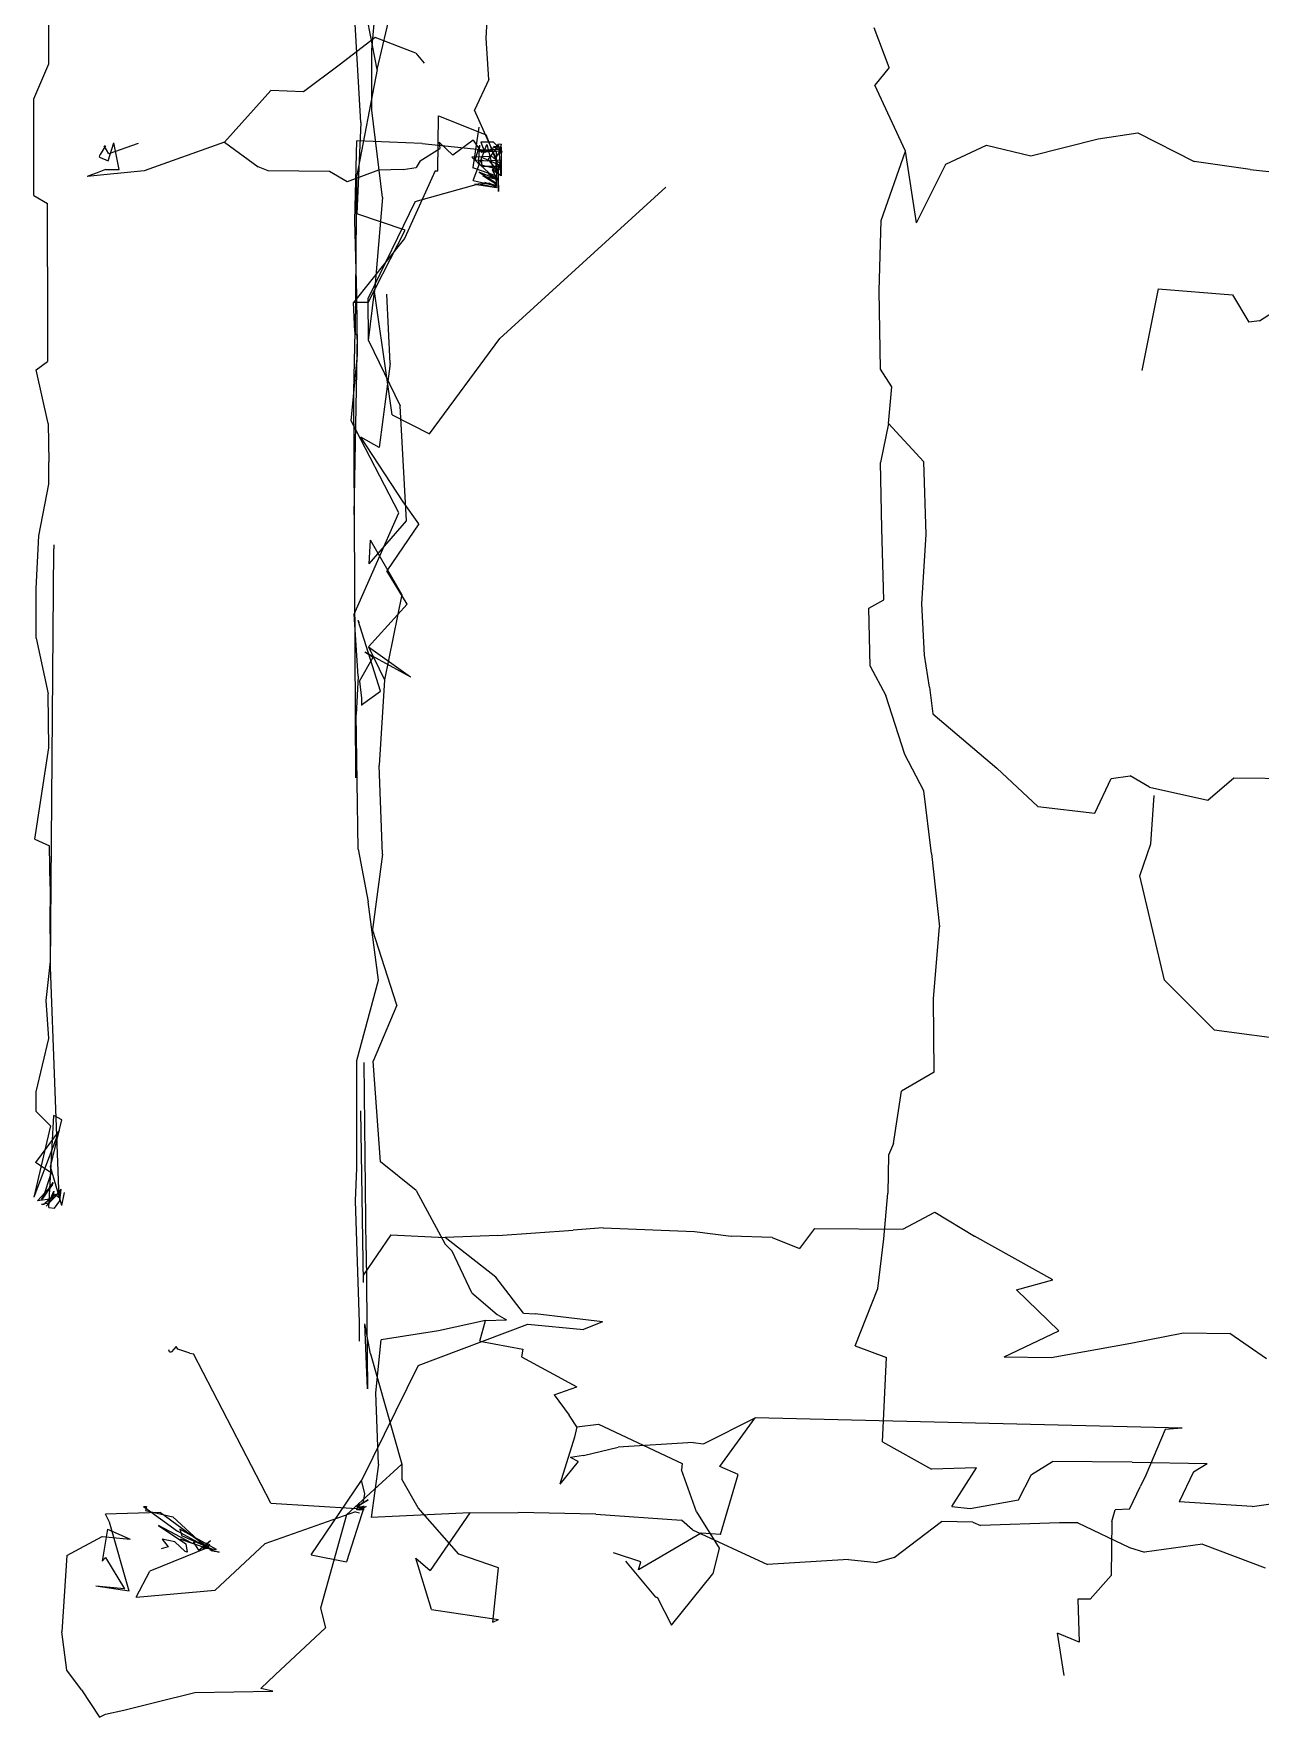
# Model space of a CAD drawing. Extents: x -23.69 to -18.89, y 7.29 to 15.59.
# Drawn here: x -23.682 to -21.803, y 7.285 to 9.864 of the extents above; entities that cross this region are included whole.
import ezdxf

# ---------------------------------------------------------------- set-up
doc = ezdxf.new("R2010")
doc.units = 0

msp = doc.modelspace()

# ---------------------------------------------------------------- linework, layer by layer
at = {"layer": 'SKELETON'}
for p, q in [((-23.156, 9.809, 0.58), (-23.194, 10.005, 0.581)), ((-22.989, 9.857, 2.343), (-22.983, 9.959, 2.34)), ((-23.164, 9.839, -1.073), (-23.153999, 9.954, -1.075)), ((-23.659, 9.818, 2.97), (-23.659, 9.906, 2.955)), ((-23.181, 9.728, 1.766), (-23.190001, 9.888, 1.706)), ((-23.156, 9.809, 0.58), (-23.134001, 9.902, 0.464)), ((-23.159, 9.858, 4.159), (-23.214001, 9.816, 4.294)), ((-23.097, 9.834, 4.01), (-23.159, 9.858, 4.159)), ((-22.985001, 9.794, 2.344), (-22.989, 9.857, 2.343)), ((-22.372, 9.812, 2.818), (-22.395, 9.873, 2.83)), ((-23.164, 9.747, -1.055), (-23.164, 9.839, -1.073)), ((-23.097, 9.834, 4.01), (-23.084, 9.819, 3.985)), ((-23.681999, 9.764, 2.981), (-23.659, 9.818, 2.97)), ((-23.214001, 9.816, 4.294), (-23.268999, 9.775, 4.429)), ((-23.156, 9.809, 0.58), (-23.187, 9.647, 0.579)), ((-22.372, 9.812, 2.818), (-22.393999, 9.785, 2.83)), ((-23.319, 9.777, 4.556), (-23.389999, 9.698, 4.651)), ((-23.268999, 9.775, 4.429), (-23.319, 9.777, 4.556)), ((-22.985001, 9.794, 2.344), (-23.007, 9.747, 2.357)), ((-22.347, 9.684, 2.821), (-22.393999, 9.785, 2.83)), ((-23.681999, 9.616, 2.98), (-23.681999, 9.764, 2.981)), ((-23.181, 9.728, 1.766), (-23.187, 9.588, 1.63)), ((-23.148001, 9.613, -1.068), (-23.164, 9.747, -1.055)), ((-23.063, 9.654, 1.169), (-23.062, 9.738, 1.17)), ((-23.062, 9.738, 1.17), (-22.989, 9.709, 1.15)), ((-22.974001, 9.674, 2.461), (-23.007, 9.747, 2.357)), ((-23.389999, 9.698, 4.651), (-23.513, 9.654, 4.774)), ((-23.389999, 9.698, 4.651), (-23.337999, 9.66, 4.626)), ((-23.190001, 9.578, 3.823), (-23.187, 9.7, 3.679)), ((-23.087, 9.696, 3.63), (-23.187, 9.7, 3.679)), ((-23.061001, 9.698, 3.987), (-23.040001, 9.678, 3.975)), ((-23.061001, 9.698, 3.987), (-23.059999, 9.688, 4.042)), ((-23.009001, 9.701, 3.815), (-23.040001, 9.678, 3.975)), ((-23.009001, 9.659, 0.808), (-23, 9.721, 0.847)), ((-23.009001, 9.701, 3.815), (-22.996, 9.682, 3.696)), ((-22.978001, 9.698, 3.306), (-22.997, 9.698, 3.327)), ((-22.997, 9.698, 3.327), (-22.990999, 9.682, 3.377)), ((-22.971001, 9.663, 1.126), (-22.989, 9.709, 1.15)), ((-22.978001, 9.698, 3.306), (-22.968, 9.688, 3.331)), ((-22.155001, 9.677, 2.954), (-22.052, 9.703, 3.058)), ((-22.052, 9.703, 3.058), (-21.990999, 9.712, 3.081)), ((-21.990999, 9.712, 3.081), (-21.905001, 9.668, 3.096)), ((-23.580999, 9.675, 4.4), (-23.58, 9.679, 4.369)), ((-23.580999, 9.675, 4.4), (-23.568001, 9.669, 4.415)), ((-23.572001, 9.692, 4.326), (-23.58, 9.679, 4.369)), ((-23.566999, 9.68, 4.278), (-23.573999, 9.692, 4.31)), ((-23.573999, 9.692, 4.31), (-23.572001, 9.692, 4.326)), ((-23.568001, 9.669, 4.415), (-23.559, 9.697, 4.547)), ((-23.521999, 9.696, 3.995), (-23.566999, 9.68, 4.278)), ((-23.551001, 9.656, 4.627), (-23.559, 9.697, 4.547)), ((-23.09, 9.669, 4.132), (-23.059999, 9.688, 4.042)), ((-23.087, 9.696, 3.63), (-22.973, 9.684, 3.559)), ((-22.982, 9.676, 2.198), (-23.011, 9.675, 2.304)), ((-22.972, 9.639, 2.382), (-23.011, 9.675, 2.304)), ((-23.009001, 9.639, -0.238), (-22.988001, 9.694, -0.339)), ((-23.006001, 9.671, 1.873), (-22.999001, 9.693, 1.771)), ((-22.992001, 9.686, 2.72), (-23.003, 9.684, 2.625)), ((-22.986, 9.684, 2.569), (-23.003, 9.684, 2.625)), ((-23.000999, 9.664, 1.647), (-22.999001, 9.693, 1.771)), ((-22.973, 9.684, 3.559), (-22.996, 9.682, 3.696)), ((-22.995001, 9.661, 1.314), (-22.996, 9.675, 1.445)), ((-22.996, 9.675, 1.445), (-22.969, 9.663, 1.551)), ((-22.992001, 9.686, 2.72), (-22.969, 9.687, 2.727)), ((-22.969999, 9.693, 3.437), (-22.990999, 9.682, 3.377)), ((-22.988001, 9.694, -0.339), (-22.973, 9.636, -0.389)), ((-22.969999, 9.693, 3.437), (-22.986, 9.672, 3.449)), ((-22.98, 9.683, 2.509), (-22.986, 9.684, 2.569)), ((-22.973, 9.656, 3.506), (-22.986, 9.672, 3.449)), ((-22.979, 9.675, 2.099), (-22.982, 9.676, 2.198)), ((-22.98, 9.683, 2.509), (-22.966999, 9.685, 2.497)), ((-22.979, 9.675, 2.099), (-22.968, 9.665, 2.011)), ((-22.966, 9.69, 2.917), (-22.978001, 9.691, 2.97)), ((-22.978001, 9.691, 2.97), (-22.965, 9.684, 3.006)), ((-22.974001, 9.674, 2.461), (-22.966999, 9.685, 2.497)), ((-22.972, 9.639, 2.382), (-22.974001, 9.674, 2.461)), ((-22.973, 9.656, 3.506), (-22.973, 9.684, 3.559)), ((-22.966, 9.695, 3.221), (-22.971001, 9.694, 3.122)), ((-22.966, 9.68, 3.091), (-22.971001, 9.694, 3.122)), ((-22.966, 9.695, 3.221), (-22.969, 9.68, 3.288)), ((-22.968, 9.688, 3.331), (-22.969, 9.68, 3.323)), ((-22.966, 9.646, 2.78), (-22.969, 9.687, 2.727)), ((-22.969, 9.68, 3.288), (-22.969, 9.68, 3.323)), ((-22.966, 9.69, 2.917), (-22.966, 9.646, 2.859)), ((-22.965, 9.684, 3.006), (-22.966, 9.68, 3.091)), ((-22.384001, 9.578, 2.824), (-22.347, 9.684, 2.821)), ((-22.33, 9.574, 2.834), (-22.347, 9.684, 2.821)), ((-22.285, 9.664, 2.888), (-22.223, 9.693, 2.89)), ((-22.223, 9.693, 2.89), (-22.155001, 9.677, 2.954)), ((-23.513, 9.654, 4.774), (-23.6, 9.645, 4.881)), ((-23.582001, 9.652, 4.757), (-23.6, 9.645, 4.881)), ((-23.572001, 9.656, 4.682), (-23.582001, 9.652, 4.757)), ((-23.572001, 9.656, 4.682), (-23.551001, 9.656, 4.627)), ((-23.323, 9.654, 4.575), (-23.337999, 9.66, 4.626)), ((-23.229, 9.653, 4.458), (-23.323, 9.654, 4.575)), ((-23.202, 9.637, 4.405), (-23.229, 9.653, 4.458)), ((-23.153999, 9.655, 4.295), (-23.202, 9.637, 4.405)), ((-23.188999, 9.404, 0.676), (-23.187, 9.647, 0.579)), ((-23.115999, 9.656, 4.205), (-23.153999, 9.655, 4.295)), ((-23.115999, 9.656, 4.205), (-23.096001, 9.659, 4.151)), ((-23.066999, 9.654, 1.129), (-23.114, 9.55, 1.141)), ((-23.09, 9.669, 4.132), (-23.096001, 9.659, 4.151)), ((-23.066999, 9.654, 1.129), (-23.063, 9.654, 1.169)), ((-23.01, 9.659, 0.735), (-23.009001, 9.659, 0.808)), ((-23.01, 9.659, 0.735), (-22.973, 9.646, 0.743)), ((-23.006001, 9.671, 1.873), (-22.987, 9.669, 1.881)), ((-23.000999, 9.664, 1.647), (-22.968, 9.656, 1.663)), ((-22.973, 9.641, -0.097), (-23, 9.652, -0.035)), ((-23, 9.652, -0.035), (-22.973, 9.635, 0.01)), ((-22.995001, 9.661, 1.314), (-22.969999, 9.661, 1.324)), ((-22.973, 9.633, 0.104), (-22.993999, 9.646, 0.12)), ((-22.993999, 9.646, 0.12), (-22.973, 9.641, 0.2)), ((-22.987, 9.669, 1.881), (-22.968, 9.671, 1.902)), ((-22.986, 9.65, 0.357), (-22.969999, 9.639, 0.321)), ((-22.986, 9.65, 0.357), (-22.973, 9.642, 0.459)), ((-22.985001, 9.651, 0.268), (-22.973, 9.641, 0.2)), ((-22.985001, 9.651, 0.268), (-22.969999, 9.639, 0.321)), ((-22.98, 9.656, 0.562), (-22.973, 9.657, 0.636)), ((-22.98, 9.656, 0.562), (-22.973, 9.642, 0.459)), ((-22.966, 9.646, 2.78), (-22.976, 9.655, 2.823)), ((-22.976, 9.655, 2.823), (-22.975, 9.652, 2.843)), ((-22.966, 9.646, 2.859), (-22.975, 9.652, 2.843)), ((-22.973, 9.657, 0.636), (-22.973, 9.646, 0.743)), ((-22.971001, 9.663, 1.126), (-22.969999, 9.622, 1.222)), ((-22.969999, 9.622, 1.222), (-22.969999, 9.661, 1.324)), ((-22.969, 9.663, 1.551), (-22.968, 9.656, 1.663)), ((-22.968, 9.671, 1.902), (-22.968, 9.665, 2.011)), ((-22.33, 9.574, 2.834), (-22.285, 9.664, 2.888)), ((-21.819, 9.656, 3.125), (-21.905001, 9.668, 3.096)), ((-21.819, 9.656, 3.125), (-21.698, 9.643, 3.172)), ((-23.098, 9.607, -0.959), (-23.000999, 9.634, -0.871)), ((-23.009001, 9.639, -0.238), (-22.973, 9.631, -0.216)), ((-22.983999, 9.635, -0.615), (-23.007, 9.633, -0.748)), ((-22.973, 9.628, -0.796), (-23.007, 9.633, -0.748)), ((-22.973, 9.628, -0.796), (-23.000999, 9.634, -0.871)), ((-22.972, 9.629, -0.569), (-22.990999, 9.636, -0.498)), ((-22.990999, 9.636, -0.498), (-22.973, 9.632, -0.477)), ((-22.983999, 9.635, -0.615), (-22.972, 9.629, -0.569)), ((-22.973, 9.641, -0.097), (-22.973, 9.631, -0.216)), ((-22.973, 9.632, -0.477), (-22.973, 9.636, -0.389)), ((-22.973, 9.633, 0.104), (-22.973, 9.635, 0.01)), ((-22.714001, 9.629, -1.084), (-22.968, 9.397, -1.082)), ((-23.681999, 9.616, 2.98), (-23.660999, 9.604, 2.955)), ((-23.660999, 9.507, 2.965), (-23.660999, 9.604, 2.955)), ((-23.098, 9.607, -0.959), (-23.17, 9.459, -0.994)), ((-23.148001, 9.613, -1.068), (-23.16, 9.469, -1.074)), ((-23.187, 9.464, 3.826), (-23.190001, 9.578, 3.823)), ((-23.113001, 9.563, 1.459), (-23.187, 9.588, 1.63)), ((-22.386999, 9.47, 2.827), (-22.384001, 9.578, 2.824)), ((-23.114, 9.55, 1.141), (-23.191999, 9.452, 1.276)), ((-23.17, 9.452, 1.45), (-23.113001, 9.563, 1.459)), ((-23.660999, 9.507, 2.965), (-23.660999, 9.481, 2.956)), ((-23.660999, 9.481, 2.956), (-23.660999, 9.362, 2.955)), ((-23.169001, 9.394, -1.002), (-23.16, 9.469, -1.074)), ((-23.139999, 9.33, -1.074), (-23.16, 9.469, -1.074)), ((-23.136, 9.359, -0.602), (-23.141001, 9.465, -0.549)), ((-22.385, 9.35, 2.825), (-22.386999, 9.47, 2.827)), ((-21.959999, 9.473, -0.813), (-21.985001, 9.348, -0.76)), ((-21.959999, 9.473, -0.813), (-21.846001, 9.464, -0.999)), ((-23.17, 9.452, 1.45), (-23.191999, 9.452, 1.276)), ((-23.190001, 9.408, 1.217), (-23.191999, 9.452, 1.276)), ((-23.186001, 9.372, 3.834), (-23.187, 9.464, 3.826)), ((-23.169001, 9.394, -1.002), (-23.17, 9.459, -0.994)), ((-21.846001, 9.464, -0.999), (-21.820999, 9.422, -1.001)), ((-21.805, 9.424, -1.084), (-21.746, 9.462, -1.09)), ((-21.805, 9.424, -1.084), (-21.820999, 9.422, -1.001)), ((-23.190001, 9.408, 1.217), (-23.191999, 9.316, 1.273)), ((-23.191, 9.127, 0.625), (-23.186001, 9.402, 0.683)), ((-23.188999, 9.404, 0.676), (-23.186001, 9.402, 0.683)), ((-23.169001, 9.394, -1.002), (-23.121, 9.294, -0.992)), ((-23.076, 9.251, -1.08), (-22.968, 9.397, -1.082)), ((-23.677999, 9.349, 2.972), (-23.660999, 9.362, 2.955)), ((-23.195999, 9.271, 3.853), (-23.186001, 9.372, 3.834)), ((-23.66, 9.267, 2.957), (-23.677999, 9.349, 2.972)), ((-23.136, 9.359, -0.602), (-23.153, 9.23, -0.67)), ((-22.368, 9.323, 2.817), (-22.385, 9.35, 2.825)), ((-23.191999, 9.316, 1.273), (-23.188999, 8.724, 1.812)), ((-23.132999, 9.28, -1.078), (-23.139999, 9.33, -1.074)), ((-22.372999, 9.267, 2.82), (-22.368, 9.323, 2.817)), ((-23.111, 9.118, -0.956), (-23.121, 9.294, -0.992)), ((-23.66, 9.267, 2.957), (-23.659, 9.208, 2.952)), ((-23.122999, 9.13, 3.836), (-23.195999, 9.271, 3.853)), ((-23.132999, 9.28, -1.078), (-23.076, 9.251, -1.08)), ((-22.372999, 9.267, 2.82), (-22.385, 9.207, 2.829)), ((-22.372999, 9.267, 2.82), (-22.319, 9.208, 2.838)), ((-23.115999, 9.147, -0.644), (-23.181, 9.246, -0.589)), ((-23.153, 9.23, -0.67), (-23.181, 9.246, -0.589)), ((-23.659, 9.174, 2.955), (-23.659, 9.208, 2.952)), ((-22.315001, 9.097, 2.847), (-22.319, 9.208, 2.838)), ((-22.382999, 9.106, 2.829), (-22.385, 9.207, 2.829)), ((-23.674, 9.095, 2.99), (-23.659, 9.174, 2.955)), ((-23.191, 8.975, 3.854), (-23.122999, 9.13, 3.836)), ((-23.091999, 9.113, -0.626), (-23.115999, 9.147, -0.644)), ((-23.167999, 9.052, -0.991), (-23.111, 9.118, -0.956)), ((-23.091999, 9.113, -0.626), (-23.141001, 9.041, -0.732)), ((-22.379999, 8.997, 2.828), (-22.382999, 9.106, 2.829)), ((-23.677999, 9.014, 2.97), (-23.674, 9.095, 2.99)), ((-23.650999, 9.081, 0.436), (-23.650999, 9.075, 0.44)), ((-23.167999, 9.052, -0.991), (-23.166, 9.088, -1.028)), ((-23.118, 9.005, -1.081), (-23.166, 9.088, -1.028)), ((-22.322001, 8.991, 2.827), (-22.315001, 9.097, 2.847)), ((-23.656, 8.434, 0.583), (-23.650999, 9.075, 0.44)), ((-23.110001, 8.99, -0.83), (-23.141001, 9.041, -0.732)), ((-23.677999, 8.938, 2.994), (-23.677999, 9.014, 2.97)), ((-23.118, 9.005, -1.081), (-23.145, 8.874, -1.071)), ((-23.184999, 8.88, 3.821), (-23.191, 8.975, 3.854)), ((-23.169001, 8.925, -0.955), (-23.110001, 8.99, -0.83)), ((-22.403, 8.984, 2.864), (-22.379999, 8.997, 2.828)), ((-22.400999, 8.895, 2.863), (-22.403, 8.984, 2.864)), ((-22.318001, 8.912, 2.832), (-22.322001, 8.991, 2.827)), ((-23.150999, 8.857, -0.192), (-23.184999, 8.965, 0.275)), ((-23.184999, 8.965, 0.275), (-23.184, 8.962, 0.277)), ((-23.677999, 8.938, 2.994), (-23.66, 8.853, 2.955)), ((-23.169001, 8.925, -0.955), (-23.145, 8.874, -1.071)), ((-23.169001, 8.925, -0.955), (-23.105, 8.879, -0.838)), ((-23.183001, 8.872, -0.444), (-23.162001, 8.909, -0.591)), ((-23.174999, 8.917, -0.675), (-23.105, 8.879, -0.838)), ((-23.174999, 8.917, -0.675), (-23.162001, 8.909, -0.591)), ((-22.309999, 8.863, 2.842), (-22.318001, 8.912, 2.832)), ((-23.184999, 8.88, 3.821), (-23.188, 8.821, 3.854)), ((-23.183001, 8.872, -0.444), (-23.18, 8.846, -0.31)), ((-23.145, 8.874, -1.071), (-23.153, 8.743, -1.077)), ((-22.400999, 8.895, 2.863), (-22.377001, 8.85, 2.83)), ((-23.659, 8.77, 2.954), (-23.66, 8.853, 2.955)), ((-23.18, 8.836, -0.227), (-23.150999, 8.857, -0.192)), ((-23.18, 8.846, -0.31), (-23.18, 8.835, -0.307)), ((-22.348, 8.76, 2.816), (-22.377001, 8.85, 2.83)), ((-22.309999, 8.863, 2.842), (-22.305, 8.822, 2.907)), ((-23.184999, 8.615, 3.849), (-23.188, 8.821, 3.854)), ((-23.18, 8.836, -0.227), (-23.18, 8.835, -0.307)), ((-22.305, 8.822, 2.907), (-22.207001, 8.739, 2.891)), ((-23.662001, 8.75, 2.969), (-23.659, 8.77, 2.954)), ((-23.68, 8.63, 2.971), (-23.662001, 8.75, 2.969)), ((-23.148001, 8.607, -1.078), (-23.153, 8.743, -1.077)), ((-22.319, 8.704, 2.822), (-22.348, 8.76, 2.816)), ((-22.143999, 8.68, 2.951), (-22.207001, 8.739, 2.891)), ((-22.056999, 8.67, 3.009), (-22.032, 8.723, 3.055)), ((-22.032, 8.723, 3.055), (-22.003, 8.727, 3.064)), ((-21.973, 8.71, 3.08), (-22.003, 8.727, 3.064)), ((-21.884001, 8.69, 3.071), (-21.844, 8.724, 3.128)), ((-21.844, 8.724, 3.128), (-21.74, 8.723, 3.16)), ((-22.306999, 8.608, 2.889), (-22.319, 8.704, 2.822)), ((-21.973, 8.71, 3.08), (-21.884001, 8.69, 3.071)), ((-21.971001, 8.623, -0.801), (-21.966, 8.697, -0.76)), ((-22.143999, 8.68, 2.951), (-22.056999, 8.67, 3.009)), ((-23.68, 8.63, 2.971), (-23.658001, 8.62, 2.95)), ((-23.657, 8.558, 2.96), (-23.658001, 8.62, 2.95)), ((-23.184999, 8.615, 3.849), (-23.17, 8.534, 3.843)), ((-21.988001, 8.574, -0.762), (-21.971001, 8.623, -0.801)), ((-23.148001, 8.607, -1.078), (-23.163, 8.492, -1.046)), ((-22.306999, 8.608, 2.889), (-22.295, 8.496, 2.911)), ((-21.950001, 8.414, -0.842), (-21.988001, 8.574, -0.762)), ((-23.657, 8.558, 2.96), (-23.657, 8.527, 2.954)), ((-23.656, 8.443, 2.953), (-23.657, 8.527, 2.954)), ((-23.153999, 8.414, 3.864), (-23.17, 8.534, 3.843)), ((-23.125999, 8.376, -1.047), (-23.163, 8.492, -1.046)), ((-22.304001, 8.386, 2.9), (-22.295, 8.496, 2.911)), ((-23.663, 8.383, 2.968), (-23.656, 8.443, 2.953)), ((-23.643, 8.081, 0.853), (-23.656, 8.434, 0.583)), ((-23.187, 8.291, 3.851), (-23.153999, 8.414, 3.864)), ((-21.874001, 8.338, -1.024), (-21.950001, 8.414, -0.842)), ((-23.659, 8.325, 2.954), (-23.663, 8.383, 2.968)), ((-22.302999, 8.273, 2.841), (-22.304001, 8.386, 2.9)), ((-23.125999, 8.376, -1.047), (-23.162001, 8.29, -1.064)), ((-21.874001, 8.338, -1.024), (-21.750999, 8.322, -1.095)), ((-23.677999, 8.243, 2.973), (-23.659, 8.325, 2.954)), ((-23.187, 8.126, 3.853), (-23.187, 8.291, 3.851)), ((-23.173, 8, -0.457), (-23.176001, 8.288, -0.363)), ((-23.150999, 8.136, -1.078), (-23.162001, 8.29, -1.064)), ((-22.302999, 8.273, 2.841), (-22.353001, 8.244, 2.821)), ((-23.677999, 8.213, 2.97), (-23.677999, 8.243, 2.973)), ((-22.365, 8.164, 2.829), (-22.353001, 8.244, 2.821)), ((-23.677999, 8.213, 2.97), (-23.656, 8.191, 2.953)), ((-23.659, 8.066, 0.049), (-23.650999, 8.207, 0.045)), ((-23.639, 8.2, -0.084), (-23.650999, 8.207, 0.045)), ((-23.177, 7.951, 2.898), (-23.181, 8.214, 3.421)), ((-23.656, 8.191, 2.953), (-23.681999, 8.082, 2.731)), ((-23.643, 8.184, 2.734), (-23.681999, 8.082, 2.731)), ((-23.643, 8.184, 2.734), (-23.679001, 8.135, 2.622)), ((-23.656, 8.128, -0.216), (-23.639, 8.2, -0.084)), ((-22.365, 8.164, 2.829), (-22.372999, 8.146, 2.837)), ((-23.655001, 8.119, 2.615), (-23.679001, 8.135, 2.622)), ((-23.639, 8.069, -0.277), (-23.656, 8.128, -0.216)), ((-23.188999, 8.076, 3.861), (-23.187, 8.126, 3.853)), ((-23.096001, 8.092, -1.077), (-23.150999, 8.136, -1.078)), ((-22.372999, 8.146, 2.837), (-22.374001, 8.088, 2.834)), ((-23.676001, 8.076, 1.988), (-23.653, 8.101, 2.041)), ((-23.67, 8.078, 2.138), (-23.652, 8.104, 2.363)), ((-23.653, 8.101, 2.041), (-23.67, 8.078, 2.138)), ((-23.655001, 8.119, 2.615), (-23.667999, 8.08, 2.512)), ((-23.652, 8.104, 2.363), (-23.667999, 8.08, 2.512)), ((-23.653, 8.079, 1.839), (-23.676001, 8.076, 1.988)), ((-23.67, 8.071, 1.436), (-23.659, 8.073, 1.569)), ((-23.649, 8.086, 1.127), (-23.665001, 8.072, 1.189)), ((-23.639999, 8.094, 0.443), (-23.663, 8.068, 0.571)), ((-23.642, 8.09, 0.711), (-23.663, 8.068, 0.571)), ((-23.659, 8.073, 1.569), (-23.650999, 8.091, 1.659)), ((-23.650999, 8.091, 1.659), (-23.653, 8.079, 1.839)), ((-23.65, 8.065, 0.127), (-23.642, 8.076, 0.289)), ((-23.643, 8.081, 0.853), (-23.649, 8.086, 1.127)), ((-23.642, 8.09, 0.711), (-23.643, 8.081, 0.853)), ((-23.642, 8.076, 0.289), (-23.639999, 8.094, 0.443)), ((-23.639, 8.069, -0.277), (-23.635, 8.089, -0.297)), ((-23.183001, 7.89, 3.838), (-23.188999, 8.076, 3.861)), ((-23.096001, 8.092, -1.077), (-23.052, 8.01, -1.039)), ((-22.379999, 8.018, 2.86), (-22.374001, 8.088, 2.834)), ((-23.67, 8.071, 1.436), (-23.666, 8.071, 1.281)), ((-23.665001, 8.072, 1.189), (-23.666, 8.071, 1.281)), ((-23.659, 8.066, 0.049), (-23.65, 8.065, 0.127)), ((-22.351, 8.033, 2.484), (-22.302, 8.059, 2.472)), ((-22.302, 8.059, 2.472), (-22.240999, 8.022, 2.489)), ((-23.135, 8.024, 2.875), (-23.177, 7.963, 2.96)), ((-23.135, 8.024, 2.875), (-23.052, 8.02, 2.799)), ((-22.971001, 8.023, 2.764), (-23.052, 8.02, 2.799)), ((-22.971001, 8.023, 2.764), (-22.856001, 8.031, 2.716)), ((-22.809999, 8.035, 2.691), (-22.856001, 8.031, 2.716)), ((-22.809999, 8.035, 2.691), (-22.67, 8.029, 2.607)), ((-22.67, 8.029, 2.607), (-22.614, 8.022, 2.573)), ((-22.551001, 8.02, 2.562), (-22.614, 8.022, 2.573)), ((-22.486, 8.034, 2.527), (-22.509001, 8.003, 2.551)), ((-22.486, 8.034, 2.527), (-22.351, 8.033, 2.484)), ((-22.121, 7.955, 2.52), (-22.240999, 8.022, 2.489)), ((-23.173, 8, -0.457), (-23.171, 7.788, -0.395)), ((-22.974001, 7.959, 2.805), (-23.052, 8.02, 2.799)), ((-23.041, 7.999, -1.039), (-23.052, 8.01, -1.039)), ((-23.011, 7.935, -0.996), (-23.041, 7.999, -1.039)), ((-22.551001, 8.02, 2.562), (-22.509001, 8.003, 2.551)), ((-22.389, 7.942, 2.801), (-22.379999, 8.018, 2.86)), ((-23.177, 7.951, 2.898), (-23.177, 7.963, 2.96)), ((-22.931999, 7.904, 2.72), (-22.974001, 7.959, 2.805)), ((-22.177, 7.94, 2.54), (-22.121, 7.955, 2.52)), ((-23.011, 7.935, -0.996), (-22.972, 7.902, -0.937)), ((-22.424, 7.854, 2.805), (-22.389, 7.942, 2.801)), ((-22.177, 7.94, 2.54), (-22.112, 7.877, 2.597)), ((-22.99, 7.893, -0.859), (-23.062, 7.877, -0.936)), ((-22.999001, 7.861, -0.814), (-22.99, 7.893, -0.859)), ((-22.99, 7.893, -0.859), (-22.958, 7.894, -0.875)), ((-22.972, 7.902, -0.937), (-22.958, 7.894, -0.875)), ((-22.931999, 7.904, 2.72), (-22.914, 7.903, 2.714)), ((-22.811001, 7.891, 2.634), (-22.914, 7.903, 2.714)), ((-23.183001, 7.861, 3.847), (-23.183001, 7.89, 3.838)), ((-23.166, 7.842, -0.635), (-23.174999, 7.888, -0.618)), ((-23.171, 7.788, -0.395), (-23.174999, 7.888, -0.618)), ((-23.062, 7.877, -0.936), (-23.15, 7.863, -1.003)), ((-23.093, 7.824, 2.54), (-22.924999, 7.887, 2.553)), ((-22.924999, 7.887, 2.553), (-22.84, 7.879, 2.587)), ((-22.811001, 7.891, 2.634), (-22.84, 7.879, 2.587)), ((-22.195999, 7.837, 2.558), (-22.112, 7.877, 2.597)), ((-22.002001, 7.858, 2.541), (-21.921, 7.874, 2.603)), ((-21.921, 7.874, 2.603), (-21.85, 7.873, 2.598)), ((-21.794001, 7.834, 2.562), (-21.85, 7.873, 2.598)), ((-23.474001, 7.845, 4.437), (-23.475, 7.848, 4.551)), ((-23.474001, 7.845, 4.437), (-23.471001, 7.845, 4.327)), ((-23.464001, 7.853, 4.204), (-23.471001, 7.845, 4.327)), ((-23.461, 7.849, 4.135), (-23.464001, 7.853, 4.204)), ((-23.443001, 7.843, 4.048), (-23.461, 7.849, 4.135)), ((-23.443001, 7.843, 4.048), (-23.437, 7.842, 4.033)), ((-23.319, 7.613, 3.826), (-23.437, 7.842, 4.033)), ((-23.166, 7.842, -0.635), (-23.118, 7.673, -0.616)), ((-23.158001, 7.782, -1.074), (-23.15, 7.863, -1.003)), ((-22.999001, 7.861, -0.814), (-22.933001, 7.849, -0.584)), ((-22.933001, 7.849, -0.584), (-22.934999, 7.837, -0.522)), ((-22.424, 7.854, 2.805), (-22.375999, 7.836, 2.845)), ((-22.124001, 7.836, 2.558), (-22.002001, 7.858, 2.541)), ((-23.093, 7.824, 2.54), (-23.18, 7.648, 2.538)), ((-22.934999, 7.837, -0.522), (-22.85, 7.791, -0.416)), ((-22.382, 7.707, 2.851), (-22.375999, 7.836, 2.845)), ((-22.195999, 7.837, 2.558), (-22.124001, 7.836, 2.558)), ((-22.885, 7.779, -0.384), (-22.85, 7.791, -0.416)), ((-23.153999, 7.673, -1.09), (-23.158001, 7.782, -1.074)), ((-22.885, 7.779, -0.384), (-22.862, 7.748, -0.324)), ((-22.85, 7.73, -0.293), (-22.862, 7.748, -0.324)), ((-22.656, 7.704, 0.089), (-22.577, 7.744, 0.195)), ((-22.631001, 7.669, 0.274), (-22.577, 7.744, 0.195)), ((-21.923, 7.728, 0.297), (-22.577, 7.744, 0.195)), ((-22.854, 7.714, -0.278), (-22.875999, 7.642, -0.201)), ((-22.85, 7.73, -0.293), (-22.854, 7.714, -0.278)), ((-22.85, 7.73, -0.293), (-22.816999, 7.734, -0.278)), ((-22.816999, 7.734, -0.278), (-22.688999, 7.674, -0.189)), ((-21.948999, 7.726, 0.349), (-21.979, 7.656, 0.488)), ((-21.923, 7.728, 0.297), (-21.948999, 7.726, 0.349)), ((-22.84, 7.686, 0.078), (-22.860001, 7.683, -0.092)), ((-22.84, 7.686, 0.078), (-22.787001, 7.699, 0.076)), ((-22.672001, 7.706, 0.074), (-22.787001, 7.699, 0.076)), ((-22.672001, 7.706, 0.074), (-22.656, 7.704, 0.089)), ((-22.382, 7.707, 2.851), (-22.306999, 7.665, 2.894)), ((-23.202999, 7.595, -0.617), (-23.118, 7.673, -0.616)), ((-23.153999, 7.673, -1.09), (-23.165001, 7.591, -1.103)), ((-23.118, 7.673, -0.616), (-23.118, 7.65, -0.663)), ((-22.848, 7.677, -0.123), (-22.875999, 7.642, -0.201)), ((-22.848, 7.677, -0.123), (-22.860001, 7.683, -0.092)), ((-22.688999, 7.674, -0.189), (-22.690001, 7.664, -0.127)), ((-22.667, 7.6, -0.345), (-22.690001, 7.664, -0.127)), ((-22.603001, 7.657, 0.212), (-22.631001, 7.669, 0.274)), ((-22.238001, 7.667, 2.9), (-22.306999, 7.665, 2.894)), ((-22.275999, 7.608, 2.905), (-22.238001, 7.667, 2.9)), ((-22.153999, 7.657, 2.97), (-22.122, 7.677, 2.949)), ((-22, 7.676, 3.013), (-22.122, 7.677, 2.949)), ((-22, 7.676, 3.013), (-21.885, 7.674, 3.061)), ((-21.906, 7.661, 3.084), (-21.927999, 7.615, 3.077)), ((-21.906, 7.661, 3.084), (-21.885, 7.674, 3.061)), ((-23.257, 7.534, 2.536), (-23.18, 7.648, 2.538)), ((-23.174999, 7.628, 2.37), (-23.18, 7.648, 2.538)), ((-23.093, 7.606, -0.724), (-23.118, 7.65, -0.663)), ((-22.629999, 7.565, 0.275), (-22.603001, 7.657, 0.212)), ((-22.174, 7.618, 2.964), (-22.153999, 7.657, 2.97)), ((-22.004, 7.604, 0.593), (-21.987, 7.639, 0.523)), ((-21.979, 7.656, 0.488), (-21.987, 7.639, 0.523)), ((-23.319, 7.613, 3.826), (-23.187, 7.605, 3.751)), ((-23.187, 7.608, 1.954), (-23.17, 7.618, 2.099)), ((-23.17, 7.618, 2.099), (-23.187, 7.607, 2.163)), ((-23.187, 7.607, 2.163), (-23.177, 7.615, 2.3)), ((-23.187, 7.603, 0.936), (-23.184, 7.613, 1.121)), ((-23.184, 7.613, 1.121), (-23.184, 7.606, 1.171)), ((-23.177, 7.615, 2.3), (-23.174999, 7.628, 2.37)), ((-22.247999, 7.605, 2.926), (-22.174, 7.618, 2.964)), ((-21.816, 7.608, 3.119), (-21.927999, 7.615, 3.077)), ((-21.816, 7.608, 3.119), (-21.750999, 7.617, 3.142)), ((-23.488001, 7.599, -0.155), (-23.572001, 7.596, -0.271)), ((-23.566, 7.584, -0.367), (-23.572001, 7.596, -0.271)), ((-23.535999, 7.478, -0.46), (-23.566, 7.584, -0.367)), ((-23.514, 7.608, 2.329), (-23.509001, 7.608, 2.403)), ((-23.514, 7.608, 2.329), (-23.462, 7.57, 2.228)), ((-23.509001, 7.608, 2.403), (-23.511, 7.602, 2.535)), ((-23.511, 7.602, 2.535), (-23.469, 7.592, 2.658)), ((-23.488001, 7.599, -0.155), (-23.415001, 7.545, -0.05)), ((-23.469, 7.592, 2.658), (-23.417, 7.544, 2.834)), ((-23.188999, 7.6, -0.179), (-23.327999, 7.551, -0.247)), ((-23.202999, 7.595, -0.617), (-23.243, 7.452, -0.595)), ((-23.176001, 7.608, 2.658), (-23.202999, 7.523, 2.539)), ((-23.188999, 7.6, -0.179), (-23.183001, 7.598, -0.149)), ((-23.181, 7.607, 1.768), (-23.187, 7.608, 1.954)), ((-23.177999, 7.608, 3.59), (-23.187, 7.605, 3.751)), ((-23.176001, 7.603, 0.8), (-23.187, 7.603, 0.936)), ((-23.184, 7.606, 1.171), (-23.181, 7.606, 1.284)), ((-23.177, 7.608, 3.091), (-23.183001, 7.603, 3.297)), ((-23.183001, 7.603, 3.297), (-23.173, 7.608, 3.35)), ((-23.181, 7.606, 1.284), (-23.177999, 7.608, 1.488)), ((-23.177999, 7.608, 1.488), (-23.181, 7.607, 1.608)), ((-23.181, 7.607, 1.608), (-23.181, 7.608, 1.657)), ((-23.181, 7.608, 1.657), (-23.181, 7.607, 1.768)), ((-23.181, 7.607, 2.959), (-23.177, 7.608, 3.091)), ((-23.177999, 7.607, 2.911), (-23.181, 7.607, 2.959)), ((-23.177, 7.608, 2.778), (-23.177999, 7.607, 2.911)), ((-23.177, 7.606, 3.499), (-23.177999, 7.608, 3.59)), ((-23.176001, 7.608, 2.658), (-23.177, 7.608, 2.778)), ((-23.173, 7.608, 3.35), (-23.177, 7.606, 3.499)), ((-23.014, 7.598, -1.093), (-23.165001, 7.591, -1.103)), ((-23.031, 7.535, -0.777), (-23.093, 7.606, -0.724)), ((-23.014, 7.598, -1.093), (-23.075001, 7.51, -1.018)), ((-23.014, 7.598, -1.093), (-22.940001, 7.599, -1.093)), ((-22.820999, 7.596, -1.097), (-22.940001, 7.599, -1.093)), ((-22.820999, 7.596, -1.097), (-22.690001, 7.587, -1.107)), ((-22.673, 7.572, -1.15), (-22.690001, 7.587, -1.107)), ((-22.667, 7.6, -0.345), (-22.632, 7.544, -0.254)), ((-22.364, 7.53, -1.149), (-22.292, 7.585, -1.112)), ((-22.243999, 7.584, -1.113), (-22.292, 7.585, -1.112)), ((-22.275999, 7.608, 2.905), (-22.247999, 7.605, 2.926)), ((-22.243999, 7.584, -1.113), (-22.232, 7.579, -1.146)), ((-22.111, 7.583, -1.125), (-22.232, 7.579, -1.146)), ((-22.083, 7.583, -1.113), (-22.111, 7.583, -1.125)), ((-22.083, 7.583, -1.113), (-22.004, 7.545, -1.143)), ((-22.031, 7.585, 0.678), (-22.032, 7.502, 0.782)), ((-22.031, 7.585, 0.678), (-22.025999, 7.603, 0.644)), ((-22.004, 7.604, 0.593), (-22.025999, 7.603, 0.644)), ((-23.631001, 7.533, -1.051), (-23.577, 7.562, -0.946)), ((-23.569, 7.573, -0.802), (-23.577, 7.524, -0.738)), ((-23.577, 7.562, -0.946), (-23.534, 7.558, -0.899)), ((-23.569, 7.573, -0.802), (-23.534, 7.558, -0.899)), ((-23.440001, 7.552, 3.007), (-23.490999, 7.579, 3.058)), ((-23.490999, 7.579, 3.058), (-23.448999, 7.551, 3.163)), ((-23.466, 7.554, 3.325), (-23.485001, 7.558, 3.502)), ((-23.485001, 7.558, 3.502), (-23.476, 7.546, 3.571)), ((-23.405001, 7.539, 2.269), (-23.462, 7.57, 2.228)), ((-23.402, 7.542, 1.267), (-23.458, 7.573, 1.394)), ((-23.458, 7.573, 1.394), (-23.455, 7.563, 1.448)), ((-23.440001, 7.552, 3.007), (-23.457001, 7.558, 2.922)), ((-23.457001, 7.558, 2.922), (-23.417, 7.544, 2.834)), ((-23.408001, 7.542, 1.491), (-23.455, 7.563, 1.448)), ((-22.66, 7.567, 0.338), (-22.756001, 7.511, 0.435)), ((-22.673, 7.572, -1.15), (-22.558001, 7.519, -1.135)), ((-22.629999, 7.565, 0.275), (-22.66, 7.567, 0.338)), ((-23.631001, 7.533, -1.051), (-23.639, 7.416, -1.075)), ((-23.415001, 7.545, -0.05), (-23.504, 7.509, -0.159)), ((-23.476, 7.546, 3.571), (-23.487, 7.543, 3.752)), ((-23.466, 7.554, 3.325), (-23.450001, 7.539, 3.319)), ((-23.447001, 7.538, 3.256), (-23.450001, 7.539, 3.319)), ((-23.448999, 7.551, 3.163), (-23.447001, 7.538, 3.256)), ((-23.429001, 7.541, 0.713), (-23.437, 7.554, 0.818)), ((-23.437, 7.554, 0.818), (-23.416, 7.552, 0.936)), ((-23.429001, 7.541, 0.713), (-23.410999, 7.556, 0.573)), ((-23.42, 7.544, 0.205), (-23.423, 7.544, 0.343)), ((-23.423, 7.544, 0.343), (-23.422001, 7.544, 0.45)), ((-23.422001, 7.544, 0.45), (-23.410999, 7.556, 0.573)), ((-23.417, 7.545, 0.097), (-23.42, 7.544, 0.205)), ((-23.416, 7.552, 0.936), (-23.417999, 7.544, 1.106)), ((-23.417999, 7.544, 1.106), (-23.402, 7.542, 1.267)), ((-23.412001, 7.55, 0.044), (-23.417, 7.545, 0.097)), ((-23.415001, 7.545, -0.05), (-23.412001, 7.55, 0.044)), ((-23.413, 7.542, 2.082), (-23.398001, 7.538, 2.142)), ((-23.413, 7.542, 2.082), (-23.408001, 7.54, 1.88)), ((-23.408001, 7.543, 1.524), (-23.41, 7.541, 1.638)), ((-23.41, 7.541, 1.638), (-23.409, 7.54, 1.763)), ((-23.409, 7.54, 1.763), (-23.408001, 7.54, 1.88)), ((-23.408001, 7.542, 1.491), (-23.408001, 7.543, 1.524)), ((-23.398001, 7.538, 2.142), (-23.405001, 7.539, 2.269)), ((-23.403999, 7.48, -0.22), (-23.327999, 7.551, -0.247)), ((-23.257, 7.534, 2.536), (-23.202999, 7.523, 2.539)), ((-22.969999, 7.514, -0.813), (-23.031, 7.535, -0.777)), ((-22.752001, 7.523, 0.482), (-22.794001, 7.537, 0.576)), ((-22.632, 7.544, -0.254), (-22.642, 7.505, -0.175)), ((-22.004, 7.545, -1.143), (-21.981001, 7.538, -1.117)), ((-21.892, 7.55, -1.134), (-21.981001, 7.538, -1.117)), ((-21.892, 7.55, -1.134), (-21.796, 7.514, -1.14)), ((-23.577, 7.524, -0.738), (-23.572001, 7.53, -0.64)), ((-23.572001, 7.53, -0.64), (-23.542999, 7.482, -0.566)), ((-23.525, 7.469, -0.278), (-23.504, 7.509, -0.159)), ((-23.073, 7.45, -0.917), (-23.097, 7.529, -0.985)), ((-23.097, 7.529, -0.985), (-23.075001, 7.51, -1.018)), ((-22.979, 7.431, -0.797), (-22.969999, 7.514, -0.813)), ((-22.729, 7.469, -0.596), (-22.775, 7.524, -0.532)), ((-22.756001, 7.511, 0.435), (-22.752001, 7.523, 0.482)), ((-22.705, 7.426, -0.394), (-22.642, 7.505, -0.175)), ((-22.434, 7.527, -1.146), (-22.558001, 7.519, -1.135)), ((-22.434, 7.527, -1.146), (-22.391001, 7.522, -1.15)), ((-22.364, 7.53, -1.149), (-22.391001, 7.522, -1.15)), ((-23.542999, 7.482, -0.566), (-23.587, 7.486, -0.487)), ((-23.535999, 7.478, -0.46), (-23.587, 7.486, -0.487)), ((-23.525, 7.469, -0.278), (-23.403999, 7.48, -0.22)), ((-22.063999, 7.466, 0.868), (-22.032, 7.502, 0.782)), ((-22.729, 7.469, -0.596), (-22.726999, 7.469, -0.503)), ((-22.726999, 7.469, -0.503), (-22.705, 7.426, -0.394)), ((-22.063999, 7.466, 0.868), (-22.083, 7.466, 0.918)), ((-22.083, 7.466, 0.918), (-22.080999, 7.4, 0.987)), ((-23.243, 7.452, -0.595), (-23.235001, 7.422, -0.521)), ((-23.073, 7.45, -0.917), (-22.969999, 7.435, -0.885)), ((-22.979, 7.431, -0.797), (-22.969999, 7.435, -0.885)), ((-23.631001, 7.357, -1.047), (-23.639, 7.416, -1.075)), ((-23.312, 7.35, -0.518), (-23.235001, 7.422, -0.521)), ((-22.104, 7.349, 1.089), (-22.114, 7.414, 1.054)), ((-22.080999, 7.4, 0.987), (-22.114, 7.414, 1.054)), ((-23.608999, 7.327, -0.945), (-23.631001, 7.357, -1.047)), ((-23.608999, 7.327, -0.945), (-23.580999, 7.285, -0.828)), ((-23.434999, 7.323, -0.596), (-23.316, 7.325, -0.571)), ((-23.334, 7.329, -0.519), (-23.312, 7.35, -0.518)), ((-23.316, 7.325, -0.571), (-23.334, 7.329, -0.519)), ((-23.544001, 7.296, -0.687), (-23.495001, 7.308, -0.635)), ((-23.495001, 7.308, -0.635), (-23.434999, 7.323, -0.596)), ((-23.580999, 7.285, -0.828), (-23.572001, 7.29, -0.776)), ((-23.572001, 7.29, -0.776), (-23.544001, 7.296, -0.687))]:
    msp.add_line(p, q, dxfattribs=at)

doc.saveas('drawing.dxf')
